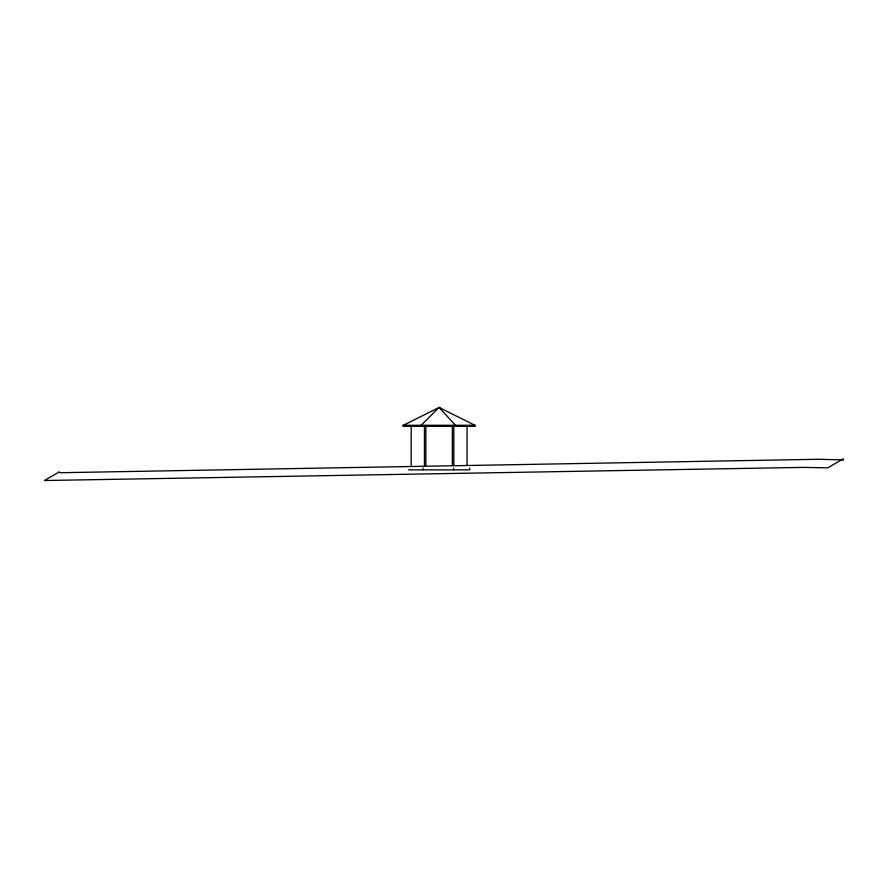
<?xml version="1.0" encoding="UTF-8"?>
<svg xmlns="http://www.w3.org/2000/svg" width="888" height="888" viewBox="0 0 888 888"><rect width="100%" height="100%" fill="white"/><g stroke="black" fill="none" stroke-linecap="round" stroke-linejoin="round"><path stroke-width="1.33" d="M441.114 409.346L439.127 407.47L403.219 425.341L403.219 426.096L475.036 426.096L475.036 425.341L439.127 407.47L420.501 425.829M403.219 426.096L475.036 426.096M403.219 425.341L475.036 425.341M403.219 425.596L475.036 425.596M408.547 469.863L469.719 469.863L469.719 468.109M439.127 407.47L455.944 425.829M467.066 425.596L467.066 465.368M453.812 425.596L453.812 465.368M453.646 468.109L453.646 469.863M452.381 425.596L452.381 465.368M425.874 425.596L425.874 465.368M424.442 425.596L424.442 465.368M423.054 468.109L423.054 469.863M411.188 425.596L411.188 465.368M58.919 472.094L44.4 480.53L802.719 467.399L827.771 467.832L843.234 458.852L843.6 459.917L818.536 459.274L60.218 472.727L58.919 472.094"/></g></svg>
